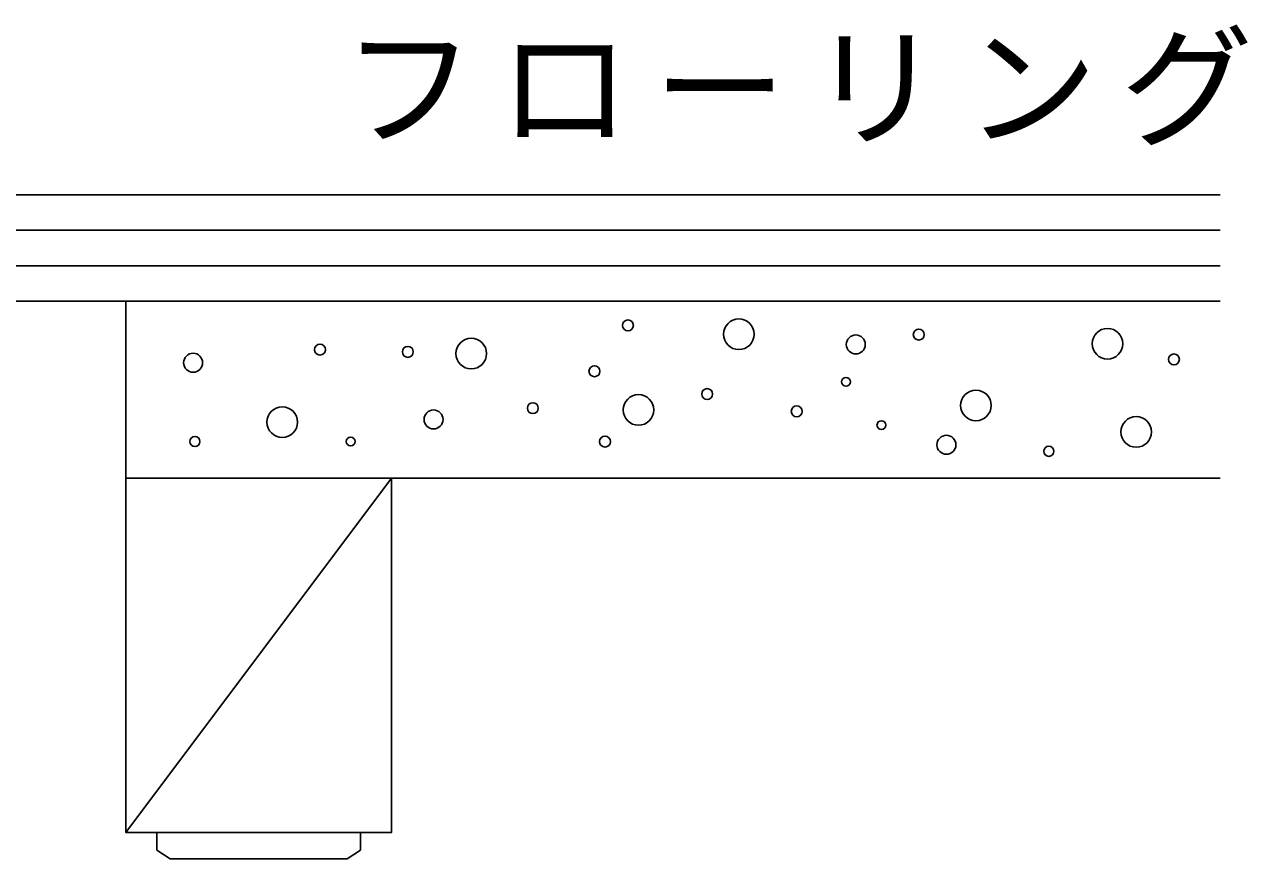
# Model space of a CAD drawing. Units: millimetres, scale not verified. Extents: x -688 to 687, y -487 to 475.
# Drawn here: x -227.4 to -89.4, y 23.3 to 117 of the extents above; entities that cross this region are included whole.
import ezdxf

# ---------------------------------------------------------------- set-up
doc = ezdxf.new("R2010")
doc.units = ezdxf.units.MM
doc.header["$LTSCALE"] = 5
doc.layers.add('1-0_中心線', color=7, linetype='Continuous')
doc.layers.add('1-2_太線１', color=7, linetype='Continuous')
doc.styles.add('ＭＳ ゴシック', font='')
doc.styles.get('ＭＳ ゴシック').set_extended_font_data('MS Gothic')

msp = doc.modelspace()

# ---------------------------------------------------------------- linework, layer by layer
at = {"layer": '1-0_中心線'}
for p, q in [((-92.458, 89.78), (-240.989, 89.78)), ((-92.458, 85.78), (-240.989, 85.78))]:
    msp.add_line(p, q, dxfattribs=at)
at = {"layer": '1-2_太線１'}
for p, q in [((-92.458, 97.78), (-240.989, 97.78)), ((-92.458, 93.78), (-240.989, 93.78)), ((-92.458, 85.78), (-215.989, 85.78)), ((-215.989, 65.78), (-215.989, 85.78)), ((-92.458, 65.78), (-215.989, 65.78)), ((-185.989, 65.78), (-215.989, 65.78)), ((-212.489, 25.78), (-212.489, 23.78)), ((-189.489, 23.78), (-189.489, 25.78))]:
    msp.add_line(p, q, dxfattribs=at)
for points in [[(-185.989, 65.78), (-215.989, 25.78), (-215.989, 65.78)], [(-185.989, 65.78), (-185.989, 25.78), (-215.989, 25.78)], [(-212.489, 23.78), (-210.989, 22.78), (-190.989, 22.78), (-189.489, 23.78)]]:
    msp.add_lwpolyline(points, dxfattribs=at)
for centre, radius in [((-159.309, 83.029), 0.619), ((-146.789, 82.036), 1.728), ((-176.996, 79.85), 1.728), ((-133.589, 80.886), 1.071), ((-126.478, 81.997), 0.619), ((-105.181, 80.967), 1.728), ((-194.065, 80.303), 0.619), ((-184.151, 80.048), 0.619), ((-208.388, 78.819), 1.071), ((-97.683, 79.196), 0.619), ((-163.085, 77.862), 0.619), ((-134.7, 76.664), 0.499), ((-158.117, 73.49), 1.728), ((-150.366, 75.279), 0.619), ((-120.033, 73.997), 1.728), ((-198.325, 72.111), 1.728), ((-181.25, 72.413), 1.071), ((-170.041, 73.689), 0.619), ((-140.255, 73.331), 0.619), ((-130.7, 71.775), 0.499), ((-101.943, 71.004), 1.728), ((-208.182, 69.923), 0.571), ((-190.605, 69.923), 0.499), ((-161.893, 69.913), 0.619), ((-123.367, 69.553), 1.071), ((-111.799, 68.816), 0.571)]:
    msp.add_circle(centre, radius, dxfattribs=at)

# ---------------------------------------------------------------- texts
at = {"layer": '1-0_中心線', "insert": (-191.523, 103.382), "char_height": 11, "attachment_point": 7, "style": 'ＭＳ ゴシック'}
msp.add_mtext('\\T1.17;フローリング', dxfattribs=at)

doc.saveas('drawing.dxf')
